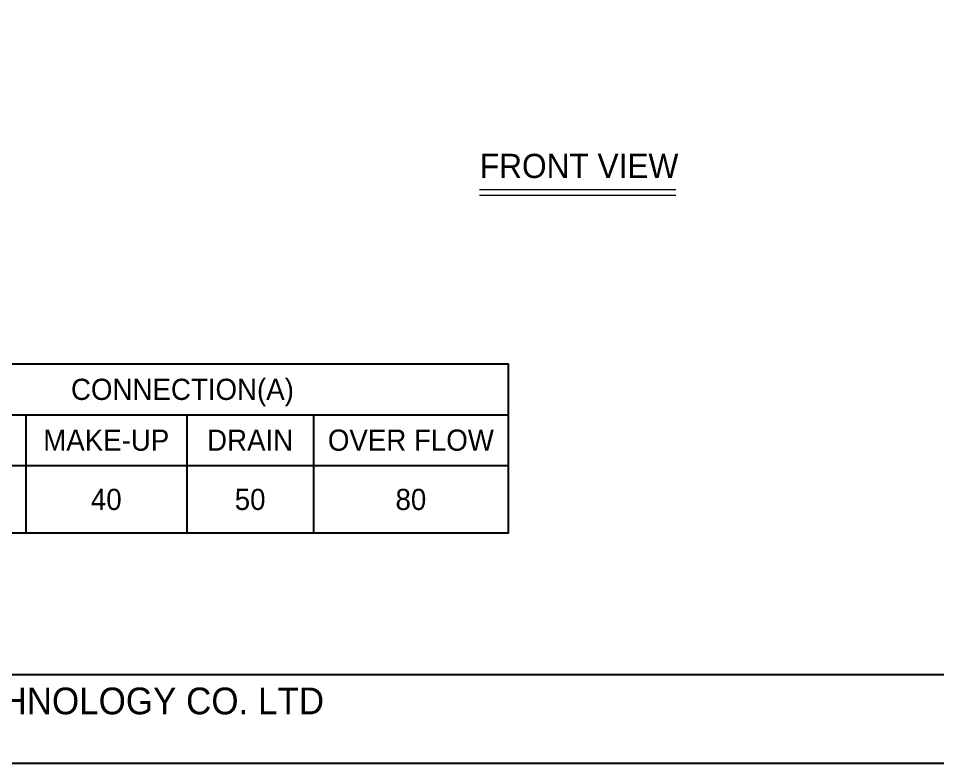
# Model space of a CAD drawing. Header units: millimetres. Extents: x 17202 to 48168, y 11732 to 33629.
# Drawn here: x 32959 to 40564, y 11732 to 17893 of the extents above; entities that cross this region are included whole.
import ezdxf
from ezdxf.enums import TextEntityAlignment as Align

# ---------------------------------------------------------------- set-up
doc = ezdxf.new("R2010")
doc.units = ezdxf.units.MM
for name, color, linetype in [('냉각탑_box', 1, 'Continuous'), ('냉각탑_form', 1, 'Continuous'), ('냉각탑_text', 3, 'Continuous')]:
    doc.layers.add(name, color=color, linetype=linetype)
doc.styles.add('돋움', font='Dotum.ttf')

msp = doc.modelspace()

# ---------------------------------------------------------------- linework, layer by layer
at = {"layer": 'Defpoints'}
msp.add_lwpolyline([(17202.3, 33629.1), (48168, 33629.1), (48168, 11731.9), (17202.3, 11731.9)], close=True, dxfattribs=at)
at = {"layer": '냉각탑_box', "lineweight": 20}
for p, q in [((36774.3, 16478.8), (38397.6, 16478.8)), ((36774.3, 16432.1), (38397.6, 16432.1))]:
    msp.add_line(p, q, dxfattribs=at)
at = {"layer": '냉각탑_box'}
for p, q in [((31621.3, 14616.2), (37011.3, 14616.2)), ((33021.3, 14616.2), (33021.3, 13636.2)), ((34351.3, 14616.2), (34351.3, 13636.2)), ((35401.3, 14616.2), (35401.3, 13636.2)), ((21961.3, 14196.2), (37011.3, 14196.2))]:
    msp.add_line(p, q, dxfattribs=at)
msp.add_lwpolyline([(21961.3, 15036.2), (37011.3, 15036.2), (37011.3, 13636.2), (21961.3, 13636.2)], close=True, dxfattribs=at)
at = {"layer": '냉각탑_form'}
msp.add_lwpolyline([(17939.6, 32891.8), (17939.6, 12469.1), (47430.8, 12469.1), (47430.8, 32891.8)], close=True, dxfattribs=at)

# ---------------------------------------------------------------- texts
at = {"layer": '냉각탑_form', "lineweight": 20, "style": '돋움'}
msp.add_text('SUNG JI AIR-CONDITIONING TECHNOLOGY CO. LTD', height=221.184, dxfattribs=at).set_placement((28221.8, 12139.4))
at = {"layer": '냉각탑_text', "lineweight": 20, "style": '돋움'}
msp.add_text('FRONT VIEW', height=199.97, dxfattribs=at).set_placement((37597.8, 16673.5), align=Align.MIDDLE_CENTER)
at = {"layer": '냉각탑_text', "style": '돋움'}
for s, p in [('CONNECTION(A)', (34316.3, 14826.2)), ('MAKE-UP', (33686.3, 14406.2)), ('DRAIN', (34876.3, 14406.2)), ('OVER FLOW', (36206.3, 14406.2)), ('40', (33686.3, 13916.2)), ('50', (34876.3, 13916.2)), ('80', (36206.3, 13916.2))]:
    msp.add_text(s, height=175, dxfattribs=at).set_placement(p, align=Align.MIDDLE_CENTER)

doc.saveas('drawing.dxf')
